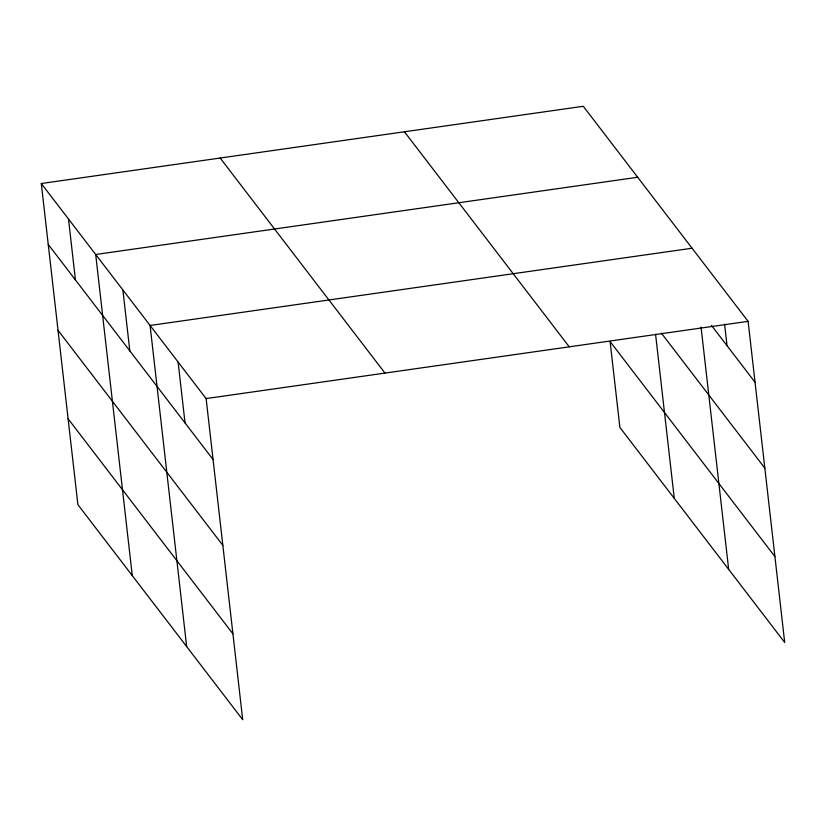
<?xml version="1.0" encoding="UTF-8"?>
<svg xmlns="http://www.w3.org/2000/svg" width="826" height="826" viewBox="0 0 826 826"><rect width="100%" height="100%" fill="white"/><g stroke="black" fill="none" stroke-linecap="round" stroke-linejoin="round"><path stroke-width="1.24" d="M41.3 183.527L206.118 398.576L242.71 719.714L77.892 504.655L41.3 183.527L583.29 106.286L748.108 321.345L784.7 642.473L619.882 427.424L610.094 341.551L774.912 556.6M637.682 177.26L95.692 254.491L132.274 575.619M692.074 248.223L150.084 325.465L186.666 646.593M206.118 398.576L748.108 321.345M711.465 325.392L755.057 382.262M661.399 333.167L764.835 468.135M404.441 131.778L569.259 346.837M220.16 158.034L384.978 373.094M48.238 244.444L213.056 459.493M58.026 330.307L222.844 545.367M68.104 418.782L232.922 633.841M724.578 324.133L727.035 345.702M701.057 327.086L728.666 569.351M655.576 334.303L674.274 498.388M178.096 362.025L185.045 422.943M122.888 289.978L129.827 350.895M68.496 219.014L75.434 279.931"/></g></svg>
